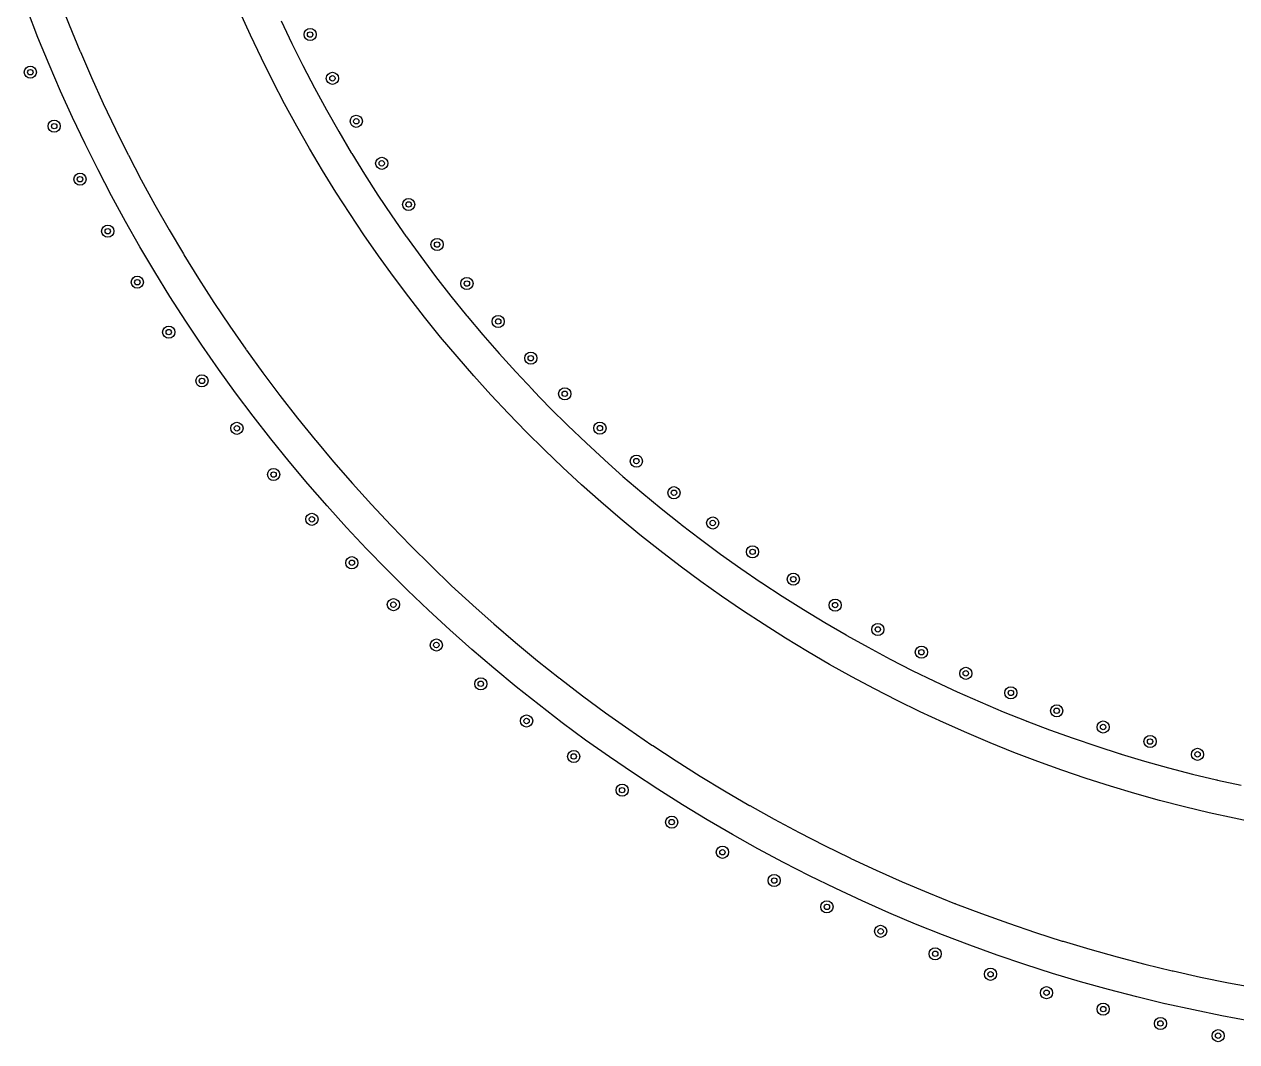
# Model space of a CAD drawing. Extents: x 97 to 313, y -171 to 213.
# Drawn here: x 117.62 to 162.45, y 73.21 to 110.86 of the extents above; entities that cross this region are included whole.
import ezdxf

# ---------------------------------------------------------------- set-up
doc = ezdxf.new("R2010")
doc.units = 0
doc.layers.add('BLACK', color=7, linetype='CONTINUOUS')

msp = doc.modelspace()

# ---------------------------------------------------------------- linework, layer by layer
at = {"layer": 'BLACK', "linetype": 'CONTINUOUS'}
for p, q in [((118.907, 111.814), (119.289, 110.832)), ((118.131, 110.369), (117.74, 111.373)), ((125.987, 110.454), (125.596, 111.315)), ((119.289, 110.832), (119.684, 109.869)), ((127.119, 110.98), (127.515, 110.147)), ((118.539, 109.372), (118.131, 110.369)), ((126.392, 109.601), (125.987, 110.454)), ((127.966, 110.475), (127.983, 110.561)), ((127.983, 110.389), (127.966, 110.475)), ((127.983, 110.561), (128.032, 110.634)), ((128.032, 110.316), (127.983, 110.389)), ((128.032, 110.634), (128.105, 110.683)), ((128.105, 110.267), (128.032, 110.316)), ((128.105, 110.683), (128.191, 110.7)), ((128.191, 110.7), (128.277, 110.683)), ((128.277, 110.683), (128.35, 110.634)), ((128.35, 110.316), (128.277, 110.267)), ((128.35, 110.634), (128.399, 110.561)), ((128.399, 110.389), (128.35, 110.316)), ((128.399, 110.561), (128.416, 110.475)), ((128.416, 110.475), (128.399, 110.389)), ((119.684, 109.869), (119.694, 109.851)), ((119.694, 109.851), (119.698, 109.835)), ((119.698, 109.835), (120.107, 108.888)), ((127.515, 110.147), (127.921, 109.331)), ((128.191, 110.25), (128.105, 110.267)), ((128.277, 110.267), (128.191, 110.25)), ((126.813, 108.755), (126.392, 109.601)), ((117.623, 109.081), (117.64, 109.167)), ((117.64, 108.995), (117.623, 109.081)), ((117.64, 109.167), (117.689, 109.24)), ((117.689, 108.922), (117.64, 108.995)), ((117.689, 109.24), (117.762, 109.289)), ((117.762, 109.289), (117.848, 109.306)), ((117.848, 109.306), (117.934, 109.289)), ((117.934, 109.289), (118.007, 109.24)), ((118.007, 109.24), (118.056, 109.167)), ((118.056, 108.995), (118.007, 108.922)), ((118.056, 109.167), (118.073, 109.081)), ((118.073, 109.081), (118.056, 108.995)), ((118.966, 108.383), (118.539, 109.372)), ((118.539, 109.372), (118.539, 109.372)), ((118.539, 109.372), (118.539, 109.372)), ((127.921, 109.331), (127.93, 109.316)), ((127.93, 109.316), (127.93, 109.316)), ((127.93, 109.316), (127.935, 109.302)), ((127.935, 109.302), (128.352, 108.502)), ((128.791, 108.855), (128.808, 108.942)), ((128.808, 108.942), (128.856, 109.015)), ((128.856, 109.015), (128.929, 109.063)), ((128.929, 109.063), (129.016, 109.08)), ((129.016, 109.08), (129.102, 109.063)), ((129.102, 109.063), (129.175, 109.015)), ((129.175, 109.015), (129.223, 108.942)), ((129.223, 108.942), (129.241, 108.855)), ((117.762, 108.873), (117.689, 108.922)), ((117.848, 108.856), (117.762, 108.873)), ((117.934, 108.873), (117.848, 108.856)), ((118.007, 108.922), (117.934, 108.873)), ((120.107, 108.888), (120.542, 107.928)), ((126.813, 108.754), (126.813, 108.755)), ((127.25, 107.916), (126.813, 108.754)), ((126.813, 108.754), (126.813, 108.754)), ((128.352, 108.502), (128.792, 107.692)), ((128.808, 108.769), (128.791, 108.855)), ((128.856, 108.696), (128.808, 108.769)), ((128.929, 108.648), (128.856, 108.696)), ((129.016, 108.63), (128.929, 108.648)), ((129.102, 108.648), (129.016, 108.63)), ((129.175, 108.696), (129.102, 108.648)), ((129.223, 108.769), (129.175, 108.696)), ((129.241, 108.855), (129.223, 108.769)), ((119.41, 107.402), (118.966, 108.383)), ((120.542, 107.928), (120.995, 106.975)), ((127.702, 107.086), (127.25, 107.916)), ((128.792, 107.692), (129.248, 106.89)), ((118.505, 107.086), (118.522, 107.172)), ((118.522, 107.172), (118.571, 107.245)), ((118.571, 107.245), (118.644, 107.294)), ((118.644, 107.294), (118.73, 107.311)), ((118.73, 107.311), (118.816, 107.294)), ((118.816, 107.294), (118.889, 107.245)), ((118.889, 107.245), (118.938, 107.172)), ((118.938, 107.172), (118.955, 107.086)), ((119.873, 106.43), (119.41, 107.402)), ((129.674, 107.266), (129.691, 107.352)), ((129.691, 107.18), (129.674, 107.266)), ((129.691, 107.352), (129.74, 107.425)), ((129.74, 107.107), (129.691, 107.18)), ((129.74, 107.425), (129.813, 107.474)), ((129.813, 107.474), (129.899, 107.491)), ((129.899, 107.491), (129.985, 107.474)), ((129.985, 107.474), (130.058, 107.425)), ((130.058, 107.425), (130.107, 107.352)), ((130.107, 107.18), (130.058, 107.107)), ((130.107, 107.352), (130.124, 107.266)), ((130.124, 107.266), (130.107, 107.18)), ((118.522, 107), (118.505, 107.086)), ((118.571, 106.927), (118.522, 107)), ((118.644, 106.878), (118.571, 106.927)), ((118.73, 106.861), (118.644, 106.878)), ((118.816, 106.878), (118.73, 106.861)), ((118.889, 106.927), (118.816, 106.878)), ((118.938, 107), (118.889, 106.927)), ((118.955, 107.086), (118.938, 107)), ((120.995, 106.975), (121.458, 106.044)), ((128.168, 106.264), (127.702, 107.086)), ((129.248, 106.89), (129.712, 106.105)), ((129.813, 107.058), (129.74, 107.107)), ((129.899, 107.041), (129.813, 107.058)), ((129.985, 107.058), (129.899, 107.041)), ((130.058, 107.107), (129.985, 107.058)), ((120.352, 105.467), (119.873, 106.43)), ((128.649, 105.451), (128.168, 106.264)), ((121.458, 106.044), (121.469, 106.027)), ((121.469, 106.027), (121.469, 106.027)), ((121.469, 106.027), (121.475, 106.011)), ((121.475, 106.011), (121.951, 105.096)), ((129.712, 106.105), (129.723, 106.091)), ((129.723, 106.091), (129.729, 106.078)), ((129.729, 106.078), (130.202, 105.31)), ((130.614, 105.711), (130.631, 105.797)), ((130.631, 105.797), (130.68, 105.87)), ((130.68, 105.87), (130.753, 105.919)), ((130.753, 105.919), (130.839, 105.936)), ((130.839, 105.936), (130.925, 105.919)), ((130.925, 105.919), (130.998, 105.87)), ((130.998, 105.87), (131.047, 105.797)), ((131.047, 105.797), (131.064, 105.711)), ((119.598, 105.332), (119.684, 105.349)), ((119.684, 105.349), (119.771, 105.332)), ((120.352, 105.465), (120.352, 105.467)), ((120.85, 104.51), (120.352, 105.465)), ((120.352, 105.465), (120.352, 105.465)), ((128.65, 105.45), (128.649, 105.451)), ((129.146, 104.646), (128.65, 105.45)), ((128.65, 105.45), (128.65, 105.45)), ((130.631, 105.625), (130.614, 105.711)), ((130.68, 105.552), (130.631, 105.625)), ((130.753, 105.503), (130.68, 105.552)), ((130.839, 105.486), (130.753, 105.503)), ((130.925, 105.503), (130.839, 105.486)), ((130.998, 105.552), (130.925, 105.503)), ((131.047, 105.625), (130.998, 105.552)), ((131.064, 105.711), (131.047, 105.625)), ((119.459, 105.124), (119.477, 105.21)), ((119.477, 105.038), (119.459, 105.124)), ((119.477, 105.21), (119.525, 105.283)), ((119.525, 104.965), (119.477, 105.038)), ((119.525, 105.283), (119.598, 105.332)), ((119.598, 104.916), (119.525, 104.965)), ((119.684, 104.899), (119.598, 104.916)), ((119.771, 104.916), (119.684, 104.899)), ((119.771, 105.332), (119.844, 105.283)), ((119.844, 104.965), (119.771, 104.916)), ((119.844, 105.283), (119.892, 105.21)), ((119.892, 105.038), (119.844, 104.965)), ((119.892, 105.21), (119.909, 105.124)), ((119.909, 105.124), (119.892, 105.038)), ((121.951, 105.096), (122.455, 104.17)), ((130.202, 105.31), (130.701, 104.534)), ((121.364, 103.564), (120.85, 104.51)), ((129.657, 103.85), (129.146, 104.646)), ((130.701, 104.534), (131.213, 103.767)), ((122.455, 104.17), (122.975, 103.253)), ((131.61, 104.19), (131.627, 104.276)), ((131.627, 104.104), (131.61, 104.19)), ((131.627, 104.276), (131.676, 104.349)), ((131.676, 104.031), (131.627, 104.104)), ((131.676, 104.349), (131.749, 104.398)), ((131.749, 103.982), (131.676, 104.031)), ((131.749, 104.398), (131.835, 104.415)), ((131.835, 104.415), (131.921, 104.398)), ((131.921, 104.398), (131.994, 104.349)), ((131.994, 104.031), (131.921, 103.982)), ((131.994, 104.349), (132.043, 104.276)), ((132.043, 104.104), (131.994, 104.031)), ((132.043, 104.276), (132.06, 104.19)), ((132.06, 104.19), (132.043, 104.104)), ((121.896, 102.627), (121.364, 103.564)), ((130.182, 103.064), (129.657, 103.85)), ((131.213, 103.767), (131.733, 103.019)), ((131.835, 103.965), (131.749, 103.982)), ((131.921, 103.982), (131.835, 103.965)), ((120.484, 103.199), (120.501, 103.285)), ((120.501, 103.113), (120.484, 103.199)), ((120.501, 103.285), (120.55, 103.358)), ((120.55, 103.04), (120.501, 103.113)), ((120.55, 103.358), (120.623, 103.407)), ((120.623, 103.407), (120.709, 103.424)), ((120.709, 103.424), (120.795, 103.407)), ((120.795, 103.407), (120.868, 103.358)), ((120.868, 103.358), (120.917, 103.285)), ((120.917, 103.113), (120.868, 103.04)), ((120.917, 103.285), (120.934, 103.199)), ((120.934, 103.199), (120.917, 103.113)), ((122.975, 103.253), (123.506, 102.358)), ((120.623, 102.991), (120.55, 103.04)), ((120.709, 102.974), (120.623, 102.991)), ((120.795, 102.991), (120.709, 102.974)), ((120.868, 103.04), (120.795, 102.991)), ((130.721, 102.289), (130.182, 103.064)), ((131.733, 103.019), (131.745, 103.005)), ((131.745, 103.005), (131.752, 102.993)), ((131.752, 102.993), (132.28, 102.262)), ((132.66, 102.707), (132.678, 102.793)), ((132.678, 102.621), (132.66, 102.707)), ((132.678, 102.793), (132.726, 102.866)), ((132.726, 102.866), (132.799, 102.915)), ((132.799, 102.915), (132.885, 102.932)), ((132.885, 102.932), (132.971, 102.915)), ((132.971, 102.915), (133.044, 102.866)), ((133.044, 102.866), (133.093, 102.793)), ((133.093, 102.793), (133.11, 102.707)), ((133.11, 102.707), (133.093, 102.621)), ((122.445, 101.7), (121.896, 102.627)), ((123.506, 102.358), (123.518, 102.341)), ((123.518, 102.341), (123.525, 102.326)), ((123.525, 102.326), (124.066, 101.448)), ((130.721, 102.288), (130.721, 102.289)), ((131.275, 101.522), (130.721, 102.288)), ((130.721, 102.288), (130.721, 102.288)), ((130.721, 102.288), (130.721, 102.288)), ((132.28, 102.262), (132.833, 101.524)), ((132.726, 102.548), (132.678, 102.621)), ((132.799, 102.499), (132.726, 102.548)), ((132.885, 102.482), (132.799, 102.499)), ((132.971, 102.499), (132.885, 102.482)), ((133.044, 102.548), (132.971, 102.499)), ((133.093, 102.621), (133.044, 102.548)), ((121.578, 101.312), (121.595, 101.398)), ((121.595, 101.226), (121.578, 101.312)), ((121.595, 101.398), (121.644, 101.471)), ((121.644, 101.471), (121.717, 101.52)), ((121.717, 101.52), (121.803, 101.537)), ((121.803, 101.537), (121.889, 101.52)), ((121.889, 101.52), (121.962, 101.471)), ((121.962, 101.471), (122.011, 101.398)), ((122.011, 101.398), (122.028, 101.312)), ((122.028, 101.312), (122.011, 101.226)), ((123.01, 100.784), (122.445, 101.7)), ((122.445, 101.7), (122.445, 101.7)), ((122.445, 101.7), (122.445, 101.7)), ((124.066, 101.448), (124.636, 100.561)), ((131.842, 100.766), (131.275, 101.522)), ((132.833, 101.524), (133.4, 100.796)), ((133.765, 101.263), (133.782, 101.349)), ((133.782, 101.349), (133.83, 101.422)), ((133.83, 101.422), (133.903, 101.471)), ((133.903, 101.471), (133.99, 101.488)), ((133.99, 101.488), (134.076, 101.471)), ((134.076, 101.471), (134.149, 101.422)), ((134.149, 101.422), (134.197, 101.349)), ((134.197, 101.349), (134.215, 101.263)), ((121.644, 101.153), (121.595, 101.226)), ((121.717, 101.104), (121.644, 101.153)), ((121.803, 101.087), (121.717, 101.104)), ((121.889, 101.104), (121.803, 101.087)), ((121.962, 101.153), (121.889, 101.104)), ((122.011, 101.226), (121.962, 101.153)), ((133.782, 101.177), (133.765, 101.263)), ((133.83, 101.104), (133.782, 101.177)), ((133.903, 101.055), (133.83, 101.104)), ((133.99, 101.038), (133.903, 101.055)), ((134.076, 101.055), (133.99, 101.038)), ((134.149, 101.104), (134.076, 101.055)), ((134.197, 101.177), (134.149, 101.104)), ((134.215, 101.263), (134.197, 101.177)), ((123.592, 99.8775), (123.01, 100.784)), ((124.636, 100.561), (125.221, 99.6845)), ((132.423, 100.02), (131.842, 100.766)), ((133.4, 100.796), (133.973, 100.087)), ((133.017, 99.2853), (132.423, 100.02)), ((133.973, 100.087), (133.986, 100.075)), ((133.986, 100.075), (133.993, 100.062)), ((133.993, 100.062), (134.573, 99.3716)), ((134.937, 99.9461), (134.986, 100.019)), ((134.986, 100.019), (135.059, 100.068)), ((135.059, 100.068), (135.145, 100.085)), ((135.145, 100.085), (135.231, 100.068)), ((135.231, 100.068), (135.304, 100.019)), ((135.304, 100.019), (135.353, 99.9461)), ((122.74, 99.4662), (122.757, 99.5523)), ((122.757, 99.5523), (122.806, 99.6253)), ((122.806, 99.6253), (122.879, 99.674)), ((122.879, 99.674), (122.965, 99.6912)), ((122.965, 99.6912), (123.051, 99.674)), ((123.051, 99.674), (123.124, 99.6253)), ((123.124, 99.6253), (123.173, 99.5523)), ((123.173, 99.5523), (123.19, 99.4662)), ((124.19, 98.982), (123.592, 99.8775)), ((125.221, 99.6845), (125.815, 98.8299)), ((134.92, 99.86), (134.937, 99.9461)), ((134.937, 99.7739), (134.92, 99.86)), ((134.986, 99.7009), (134.937, 99.7739)), ((135.059, 99.6522), (134.986, 99.7009)), ((135.145, 99.635), (135.059, 99.6522)), ((135.231, 99.6522), (135.145, 99.635)), ((135.304, 99.7009), (135.231, 99.6522)), ((135.353, 99.7739), (135.304, 99.7009)), ((135.353, 99.9461), (135.37, 99.86)), ((135.37, 99.86), (135.353, 99.7739)), ((122.757, 99.3801), (122.74, 99.4662)), ((122.806, 99.3071), (122.757, 99.3801)), ((122.879, 99.2583), (122.806, 99.3071)), ((122.965, 99.2412), (122.879, 99.2583)), ((123.051, 99.2583), (122.965, 99.2412)), ((123.124, 99.3071), (123.051, 99.2583)), ((123.173, 99.3801), (123.124, 99.3071)), ((123.19, 99.4662), (123.173, 99.3801)), ((133.017, 99.2849), (133.017, 99.2853)), ((133.624, 98.5608), (133.017, 99.2849)), ((133.017, 99.2849), (133.017, 99.2849)), ((134.573, 99.3716), (135.179, 98.6757)), ((124.805, 98.0975), (124.19, 98.982)), ((125.815, 98.8299), (125.829, 98.8147)), ((125.829, 98.8147), (125.836, 98.8001)), ((125.836, 98.8001), (126.44, 97.9639)), ((135.179, 98.6757), (135.797, 97.991)), ((136.143, 98.5858), (136.192, 98.6588)), ((136.192, 98.6588), (136.265, 98.7075)), ((136.265, 98.7075), (136.351, 98.7247)), ((136.351, 98.7247), (136.437, 98.7075)), ((136.437, 98.7075), (136.51, 98.6588)), ((136.51, 98.6588), (136.559, 98.5858)), ((134.245, 97.8478), (133.624, 98.5608)), ((136.126, 98.4997), (136.143, 98.5858)), ((136.143, 98.4136), (136.126, 98.4997)), ((136.192, 98.3406), (136.143, 98.4136)), ((136.265, 98.2918), (136.192, 98.3406)), ((136.351, 98.2747), (136.265, 98.2918)), ((136.437, 98.2918), (136.351, 98.2747)), ((136.51, 98.3406), (136.437, 98.2918)), ((136.559, 98.4136), (136.51, 98.3406)), ((136.559, 98.5858), (136.576, 98.4997)), ((136.576, 98.4997), (136.559, 98.4136)), ((123.969, 97.6632), (123.986, 97.7494)), ((123.986, 97.7494), (124.034, 97.8223)), ((124.034, 97.8223), (124.107, 97.8711)), ((124.107, 97.8711), (124.194, 97.8882)), ((124.194, 97.8882), (124.28, 97.8711)), ((124.28, 97.8711), (124.353, 97.8223)), ((124.353, 97.8223), (124.401, 97.7494)), ((124.401, 97.7494), (124.419, 97.6632)), ((125.435, 97.2243), (124.805, 98.0975)), ((124.805, 98.0975), (124.805, 98.0975)), ((126.44, 97.9639), (127.073, 97.1204)), ((134.879, 97.1463), (134.245, 97.8478)), ((135.797, 97.991), (136.42, 97.3258)), ((123.986, 97.5771), (123.969, 97.6632)), ((124.034, 97.5041), (123.986, 97.5771)), ((124.107, 97.4554), (124.034, 97.5041)), ((124.194, 97.4382), (124.107, 97.4554)), ((124.28, 97.4554), (124.194, 97.4382)), ((124.353, 97.5041), (124.28, 97.4554)), ((124.401, 97.5771), (124.353, 97.5041)), ((124.419, 97.6632), (124.401, 97.5771)), ((136.42, 97.3258), (136.434, 97.3143)), ((136.434, 97.3143), (136.442, 97.3028)), ((136.442, 97.3028), (137.07, 96.6558)), ((137.397, 97.2707), (137.446, 97.3437)), ((137.446, 97.3437), (137.519, 97.3924)), ((137.519, 97.3924), (137.605, 97.4096)), ((137.605, 97.4096), (137.691, 97.3924)), ((137.691, 97.3924), (137.764, 97.3437)), ((137.764, 97.3437), (137.813, 97.2707)), ((126.082, 96.3627), (125.435, 97.2243)), ((127.073, 97.1204), (127.721, 96.2886)), ((135.524, 96.4567), (134.879, 97.1463)), ((137.38, 97.1846), (137.397, 97.2707)), ((137.397, 97.0985), (137.38, 97.1846)), ((137.446, 97.0255), (137.397, 97.0985)), ((137.519, 96.9767), (137.446, 97.0255)), ((137.605, 96.9596), (137.519, 96.9767)), ((137.691, 96.9767), (137.605, 96.9596)), ((137.764, 97.0255), (137.691, 96.9767)), ((137.813, 97.0985), (137.764, 97.0255)), ((137.813, 97.2707), (137.83, 97.1846)), ((137.83, 97.1846), (137.813, 97.0985)), ((135.525, 96.4564), (135.524, 96.4567)), ((135.525, 96.4563), (135.525, 96.4564)), ((136.183, 95.7783), (135.525, 96.4563)), ((137.07, 96.6558), (137.725, 96.0058)), ((125.261, 95.9069), (125.278, 95.993)), ((125.278, 95.993), (125.327, 96.066)), ((125.327, 96.066), (125.4, 96.1148)), ((125.4, 96.1148), (125.486, 96.1319)), ((125.486, 96.1319), (125.572, 96.1148)), ((125.572, 96.1148), (125.645, 96.066)), ((125.645, 96.066), (125.694, 95.993)), ((125.694, 95.993), (125.711, 95.9069)), ((126.744, 95.5131), (126.082, 96.3627)), ((127.721, 96.2886), (128.375, 95.4794)), ((137.725, 96.0058), (138.392, 95.3678)), ((138.682, 95.9154), (138.699, 96.0015)), ((138.699, 96.0015), (138.748, 96.0745)), ((138.748, 96.0745), (138.821, 96.1233)), ((138.821, 96.1233), (138.907, 96.1404)), ((138.907, 96.1404), (138.993, 96.1233)), ((138.993, 96.1233), (139.066, 96.0745)), ((139.066, 96.0745), (139.115, 96.0015)), ((139.115, 96.0015), (139.132, 95.9154)), ((125.278, 95.8208), (125.261, 95.9069)), ((125.327, 95.7478), (125.278, 95.8208)), ((125.4, 95.699), (125.327, 95.7478)), ((125.486, 95.6819), (125.4, 95.699)), ((125.572, 95.699), (125.486, 95.6819)), ((125.645, 95.7478), (125.572, 95.699)), ((125.694, 95.8208), (125.645, 95.7478)), ((125.711, 95.9069), (125.694, 95.8208)), ((127.421, 94.6755), (126.744, 95.5131)), ((136.854, 95.1123), (136.183, 95.7783)), ((138.699, 95.8293), (138.682, 95.9154)), ((138.748, 95.7563), (138.699, 95.8293)), ((138.821, 95.7075), (138.748, 95.7563)), ((138.907, 95.6904), (138.821, 95.7075)), ((138.993, 95.7075), (138.907, 95.6904)), ((139.066, 95.7563), (138.993, 95.7075)), ((139.115, 95.8293), (139.066, 95.7563)), ((139.132, 95.9154), (139.115, 95.8293)), ((128.375, 95.4794), (128.39, 95.4652)), ((128.39, 95.4652), (128.398, 95.4512)), ((128.398, 95.4512), (129.061, 94.661)), ((137.537, 94.4586), (136.854, 95.1123)), ((138.392, 95.3678), (139.061, 94.7497)), ((128.113, 93.8505), (127.421, 94.6755)), ((127.421, 94.6755), (127.421, 94.6755)), ((129.061, 94.661), (129.754, 93.8658)), ((139.061, 94.7497), (139.076, 94.7392)), ((139.076, 94.7392), (139.085, 94.7283)), ((139.085, 94.7283), (139.759, 94.1287)), ((140.029, 94.6949), (140.046, 94.781)), ((140.046, 94.6088), (140.029, 94.6949)), ((140.046, 94.781), (140.095, 94.854)), ((140.095, 94.5358), (140.046, 94.6088)), ((140.095, 94.854), (140.168, 94.9028)), ((140.168, 94.9028), (140.254, 94.9199)), ((140.254, 94.9199), (140.34, 94.9028)), ((140.34, 94.9028), (140.413, 94.854)), ((140.413, 94.854), (140.461, 94.781)), ((140.461, 94.6088), (140.413, 94.5358)), ((140.461, 94.781), (140.479, 94.6949)), ((140.479, 94.6949), (140.461, 94.6088)), ((126.617, 94.198), (126.635, 94.2841)), ((126.635, 94.1119), (126.617, 94.198)), ((126.635, 94.2841), (126.683, 94.3571)), ((126.683, 94.3571), (126.756, 94.4059)), ((126.756, 94.4059), (126.842, 94.423)), ((126.842, 94.423), (126.929, 94.4059)), ((126.929, 94.4059), (127.002, 94.3571)), ((127.002, 94.3571), (127.05, 94.2841)), ((127.05, 94.2841), (127.067, 94.198)), ((127.067, 94.198), (127.05, 94.1119)), ((138.231, 93.8175), (137.537, 94.4586)), ((140.168, 94.487), (140.095, 94.5358)), ((140.254, 94.4699), (140.168, 94.487)), ((140.34, 94.487), (140.254, 94.4699)), ((140.413, 94.5358), (140.34, 94.487)), ((126.683, 94.0389), (126.635, 94.1119)), ((126.756, 93.9901), (126.683, 94.0389)), ((126.842, 93.973), (126.756, 93.9901)), ((126.929, 93.9901), (126.842, 93.973)), ((127.002, 94.0389), (126.929, 93.9901)), ((127.05, 94.1119), (127.002, 94.0389)), ((128.82, 93.0381), (128.113, 93.8505)), ((129.754, 93.8658), (130.46, 93.0833)), ((138.937, 93.189), (138.231, 93.8175)), ((138.231, 93.8175), (138.231, 93.8175)), ((138.231, 93.8175), (138.231, 93.8175)), ((139.759, 94.1287), (140.459, 93.528)), ((141.485, 93.6828), (141.558, 93.7316)), ((141.558, 93.7316), (141.644, 93.7487)), ((141.644, 93.7487), (141.73, 93.7316)), ((141.73, 93.7316), (141.803, 93.6828)), ((140.459, 93.528), (141.17, 92.9401)), ((141.419, 93.5237), (141.436, 93.6098)), ((141.436, 93.4376), (141.419, 93.5237)), ((141.436, 93.6098), (141.485, 93.6828)), ((141.485, 93.3646), (141.436, 93.4376)), ((141.558, 93.3158), (141.485, 93.3646)), ((141.644, 93.2987), (141.558, 93.3158)), ((141.73, 93.3158), (141.644, 93.2987)), ((141.803, 93.3646), (141.73, 93.3158)), ((141.803, 93.6828), (141.852, 93.6098)), ((141.852, 93.4376), (141.803, 93.3646)), ((141.852, 93.6098), (141.869, 93.5237)), ((141.869, 93.5237), (141.852, 93.4376)), ((129.542, 92.2387), (128.82, 93.0381)), ((130.46, 93.0833), (131.172, 92.3237)), ((139.655, 92.5736), (138.937, 93.189)), ((141.17, 92.9401), (141.883, 92.3722)), ((128.034, 92.5402), (128.051, 92.6263)), ((128.051, 92.4541), (128.034, 92.5402)), ((128.051, 92.6263), (128.1, 92.6993)), ((128.1, 92.3811), (128.051, 92.4541)), ((128.1, 92.6993), (128.173, 92.7481)), ((128.173, 92.3323), (128.1, 92.3811)), ((128.173, 92.7481), (128.259, 92.7652)), ((128.259, 92.7652), (128.345, 92.7481)), ((128.345, 92.7481), (128.418, 92.6993)), ((128.418, 92.3811), (128.345, 92.3323)), ((128.418, 92.6993), (128.467, 92.6263)), ((128.467, 92.4541), (128.418, 92.3811)), ((128.467, 92.6263), (128.484, 92.5402)), ((128.484, 92.5402), (128.467, 92.4541)), ((140.383, 91.9712), (139.655, 92.5736)), ((141.883, 92.3722), (141.898, 92.3628)), ((141.898, 92.3628), (141.908, 92.3526)), ((141.908, 92.3526), (142.623, 91.8036)), ((142.851, 92.4042), (142.868, 92.4903)), ((142.868, 92.3181), (142.851, 92.4042)), ((142.868, 92.4903), (142.917, 92.5633)), ((142.917, 92.5633), (142.99, 92.6121)), ((142.99, 92.6121), (143.076, 92.6292)), ((143.076, 92.6292), (143.162, 92.6121)), ((143.162, 92.6121), (143.235, 92.5633)), ((143.235, 92.5633), (143.284, 92.4903)), ((143.284, 92.4903), (143.301, 92.4042)), ((143.301, 92.4042), (143.284, 92.3181)), ((128.259, 92.3152), (128.173, 92.3323)), ((128.345, 92.3323), (128.259, 92.3152)), ((130.277, 91.4543), (129.542, 92.2387)), ((131.172, 92.3237), (131.187, 92.3106)), ((131.187, 92.3106), (131.197, 92.2973)), ((131.197, 92.2973), (131.916, 91.5574)), ((141.122, 91.3828), (140.383, 91.9712)), ((142.917, 92.2451), (142.868, 92.3181)), ((142.99, 92.1964), (142.917, 92.2451)), ((143.076, 92.1792), (142.99, 92.1964)), ((143.162, 92.1964), (143.076, 92.1792)), ((143.235, 92.2451), (143.162, 92.1964)), ((143.284, 92.3181), (143.235, 92.2451)), ((130.278, 91.4526), (130.277, 91.4543)), ((131.029, 90.68), (130.278, 91.4526)), ((131.916, 91.5574), (132.664, 90.8145)), ((142.623, 91.8036), (143.365, 91.2553)), ((144.34, 91.4232), (144.389, 91.4962)), ((144.389, 91.4962), (144.462, 91.545)), ((144.462, 91.545), (144.548, 91.5621)), ((144.548, 91.5621), (144.634, 91.545)), ((144.634, 91.545), (144.707, 91.4962)), ((144.707, 91.4962), (144.756, 91.4232)), ((129.511, 90.9343), (129.528, 91.0204)), ((129.528, 91.0204), (129.577, 91.0934)), ((129.577, 91.0934), (129.65, 91.1422)), ((129.65, 91.1422), (129.736, 91.1593)), ((129.736, 91.1593), (129.822, 91.1422)), ((129.822, 91.1422), (129.895, 91.0934)), ((129.895, 91.0934), (129.944, 91.0204)), ((129.944, 91.0204), (129.961, 90.9343)), ((141.123, 91.3822), (141.122, 91.3828)), ((141.872, 90.8067), (141.123, 91.3822)), ((143.365, 91.2553), (144.117, 90.7206)), ((144.323, 91.3371), (144.34, 91.4232)), ((144.34, 91.251), (144.323, 91.3371)), ((144.389, 91.178), (144.34, 91.251)), ((144.462, 91.1292), (144.389, 91.178)), ((144.548, 91.1121), (144.462, 91.1292)), ((144.634, 91.1292), (144.548, 91.1121)), ((144.707, 91.178), (144.634, 91.1292)), ((144.756, 91.251), (144.707, 91.178)), ((144.756, 91.4232), (144.773, 91.3371)), ((144.773, 91.3371), (144.756, 91.251)), ((129.528, 90.8482), (129.511, 90.9343)), ((129.577, 90.7752), (129.528, 90.8482)), ((129.65, 90.7265), (129.577, 90.7752)), ((129.736, 90.7093), (129.65, 90.7265)), ((129.822, 90.7265), (129.736, 90.7093)), ((129.895, 90.7752), (129.822, 90.7265)), ((129.944, 90.8482), (129.895, 90.7752)), ((129.961, 90.9343), (129.944, 90.8482)), ((131.793, 89.9212), (131.029, 90.68)), ((132.664, 90.8145), (133.425, 90.0854)), ((142.633, 90.245), (141.872, 90.8067)), ((144.117, 90.7206), (144.869, 90.206)), ((143.403, 89.6971), (142.633, 90.245)), ((144.869, 90.206), (144.885, 90.1977)), ((144.885, 90.1977), (144.896, 90.1883)), ((144.896, 90.1883), (145.649, 89.6927)), ((145.832, 90.3246), (145.849, 90.4107)), ((145.849, 90.2385), (145.832, 90.3246)), ((145.849, 90.4107), (145.898, 90.4837)), ((145.898, 90.1655), (145.849, 90.2385)), ((145.898, 90.4837), (145.971, 90.5325)), ((145.971, 90.1168), (145.898, 90.1655)), ((145.971, 90.5325), (146.057, 90.5496)), ((146.057, 90.0996), (145.971, 90.1168)), ((146.057, 90.5496), (146.143, 90.5325)), ((146.143, 90.1168), (146.057, 90.0996)), ((146.143, 90.5325), (146.216, 90.4837)), ((146.216, 90.1655), (146.143, 90.1168)), ((146.216, 90.4837), (146.265, 90.4107)), ((146.265, 90.2385), (146.216, 90.1655)), ((146.265, 90.4107), (146.282, 90.3246)), ((146.282, 90.3246), (146.265, 90.2385)), ((132.571, 89.1764), (131.793, 89.9212)), ((133.425, 90.0854), (134.19, 89.3795)), ((144.183, 89.1634), (143.403, 89.6971)), ((145.649, 89.6927), (146.429, 89.1998)), ((131.045, 89.3839), (131.062, 89.47)), ((131.062, 89.2978), (131.045, 89.3839)), ((131.062, 89.47), (131.111, 89.543)), ((131.111, 89.2248), (131.062, 89.2978)), ((131.111, 89.543), (131.184, 89.5917)), ((131.184, 89.176), (131.111, 89.2248)), ((131.184, 89.5917), (131.27, 89.6089)), ((131.27, 89.6089), (131.356, 89.5917)), ((131.356, 89.5917), (131.429, 89.543)), ((131.429, 89.2248), (131.356, 89.176)), ((131.429, 89.543), (131.478, 89.47)), ((131.478, 89.2978), (131.429, 89.2248)), ((131.478, 89.47), (131.495, 89.3839)), ((131.495, 89.3839), (131.478, 89.2978)), ((134.19, 89.3795), (134.207, 89.3675)), ((134.207, 89.3675), (134.217, 89.355)), ((134.217, 89.355), (134.988, 88.6692)), ((147.377, 89.3673), (147.395, 89.4534)), ((147.395, 89.2812), (147.377, 89.3673)), ((147.395, 89.4534), (147.443, 89.5264)), ((147.443, 89.2082), (147.395, 89.2812)), ((147.443, 89.5264), (147.516, 89.5751)), ((147.516, 89.1594), (147.443, 89.2082)), ((147.516, 89.5751), (147.602, 89.5923)), ((147.602, 89.5923), (147.689, 89.5751)), ((147.689, 89.5751), (147.762, 89.5264)), ((147.762, 89.2082), (147.689, 89.1594)), ((147.762, 89.5264), (147.81, 89.4534)), ((147.81, 89.2812), (147.762, 89.2082)), ((147.81, 89.4534), (147.827, 89.3673)), ((147.827, 89.3673), (147.81, 89.2812)), ((131.27, 89.1589), (131.184, 89.176)), ((131.356, 89.176), (131.27, 89.1589)), ((133.362, 88.4458), (132.571, 89.1764)), ((144.973, 88.6439), (144.183, 89.1634)), ((144.183, 89.1634), (144.183, 89.1634)), ((146.429, 89.1998), (147.218, 88.7211)), ((147.602, 89.1423), (147.516, 89.1594)), ((147.689, 89.1594), (147.602, 89.1423)), ((134.167, 87.7298), (133.362, 88.4458)), ((133.362, 88.4458), (133.362, 88.4458)), ((133.362, 88.4458), (133.362, 88.4458)), ((134.988, 88.6692), (135.788, 87.9827)), ((145.772, 88.1389), (144.973, 88.6439)), ((147.218, 88.7211), (148.005, 88.2625)), ((148.956, 88.4671), (148.973, 88.5532)), ((148.973, 88.381), (148.956, 88.4671)), ((148.973, 88.5532), (149.022, 88.6262)), ((149.022, 88.308), (148.973, 88.381)), ((149.022, 88.6262), (149.095, 88.675)), ((149.095, 88.675), (149.181, 88.6921)), ((149.181, 88.6921), (149.267, 88.675)), ((149.267, 88.675), (149.34, 88.6262)), ((149.34, 88.6262), (149.389, 88.5532)), ((149.389, 88.381), (149.34, 88.308)), ((149.389, 88.5532), (149.406, 88.4671)), ((149.406, 88.4671), (149.389, 88.381)), ((132.634, 87.8895), (132.651, 87.9756)), ((132.651, 87.8034), (132.634, 87.8895)), ((132.651, 87.9756), (132.7, 88.0486)), ((132.7, 88.0486), (132.773, 88.0974)), ((132.773, 88.0974), (132.859, 88.1145)), ((132.859, 88.1145), (132.945, 88.0974)), ((132.945, 88.0974), (133.018, 88.0486)), ((133.018, 88.0486), (133.067, 87.9756)), ((133.067, 87.9756), (133.084, 87.8895)), ((133.084, 87.8895), (133.067, 87.8034)), ((135.788, 87.9827), (136.601, 87.3108)), ((146.58, 87.6485), (145.772, 88.1389)), ((148.005, 88.2625), (148.022, 88.2554)), ((148.022, 88.2554), (148.033, 88.2468)), ((148.033, 88.2468), (148.82, 87.8072)), ((149.095, 88.2592), (149.022, 88.308)), ((149.181, 88.2421), (149.095, 88.2592)), ((149.267, 88.2592), (149.181, 88.2421)), ((149.34, 88.308), (149.267, 88.2592)), ((132.7, 87.7304), (132.651, 87.8034)), ((132.773, 87.6816), (132.7, 87.7304)), ((132.859, 87.6645), (132.773, 87.6816)), ((132.945, 87.6816), (132.859, 87.6645)), ((133.018, 87.7304), (132.945, 87.6816)), ((133.067, 87.8034), (133.018, 87.7304)), ((134.984, 87.0285), (134.167, 87.7298)), ((147.396, 87.1733), (146.58, 87.6485)), ((148.82, 87.8072), (149.634, 87.3722)), ((150.567, 87.6245), (150.584, 87.7106)), ((150.584, 87.5384), (150.567, 87.6245)), ((150.584, 87.7106), (150.633, 87.7836)), ((150.633, 87.4654), (150.584, 87.5384)), ((150.633, 87.7836), (150.706, 87.8324)), ((150.706, 87.4167), (150.633, 87.4654)), ((150.706, 87.8324), (150.792, 87.8495)), ((150.792, 87.3995), (150.706, 87.4167)), ((150.792, 87.8495), (150.878, 87.8324)), ((150.878, 87.4167), (150.792, 87.3995)), ((150.878, 87.8324), (150.951, 87.7836)), ((150.951, 87.4654), (150.878, 87.4167)), ((150.951, 87.7836), (151, 87.7106)), ((151, 87.5384), (150.951, 87.4654)), ((151, 87.7106), (151.017, 87.6245)), ((151.017, 87.6245), (151, 87.5384)), ((135.814, 86.3421), (134.984, 87.0285)), ((136.601, 87.3108), (137.414, 86.6623)), ((147.397, 87.1728), (147.396, 87.1733)), ((148.222, 86.7121), (147.397, 87.1728)), ((147.397, 87.1728), (147.397, 87.1728)), ((149.634, 87.3722), (150.455, 86.9521)), ((152.224, 86.9275), (152.273, 87.0005)), ((152.273, 87.0005), (152.346, 87.0493)), ((152.346, 87.0493), (152.432, 87.0664)), ((152.432, 87.0664), (152.518, 87.0493)), ((152.518, 87.0493), (152.591, 87.0005)), ((152.591, 87.0005), (152.64, 86.9275)), ((134.276, 86.4545), (134.294, 86.5406)), ((134.294, 86.5406), (134.342, 86.6136)), ((134.342, 86.6136), (134.415, 86.6624)), ((134.415, 86.6624), (134.501, 86.6795)), ((134.501, 86.6795), (134.588, 86.6624)), ((134.588, 86.6624), (134.661, 86.6136)), ((134.661, 86.6136), (134.709, 86.5406)), ((134.709, 86.5406), (134.726, 86.4545)), ((137.414, 86.6623), (137.432, 86.6516)), ((137.432, 86.6516), (137.443, 86.6399)), ((137.443, 86.6399), (138.262, 86.0119)), ((149.056, 86.2664), (148.222, 86.7121)), ((150.455, 86.9521), (151.274, 86.5519)), ((151.274, 86.5519), (151.291, 86.5461)), ((151.291, 86.5461), (151.303, 86.5382)), ((151.303, 86.5382), (152.12, 86.1571)), ((152.207, 86.8414), (152.224, 86.9275)), ((152.224, 86.7553), (152.207, 86.8414)), ((152.273, 86.6823), (152.224, 86.7553)), ((152.346, 86.6336), (152.273, 86.6823)), ((152.432, 86.6164), (152.346, 86.6336)), ((152.518, 86.6336), (152.432, 86.6164)), ((152.591, 86.6823), (152.518, 86.6336)), ((152.64, 86.7553), (152.591, 86.6823)), ((152.64, 86.9275), (152.657, 86.8414)), ((152.657, 86.8414), (152.64, 86.7553)), ((134.294, 86.3684), (134.276, 86.4545)), ((134.342, 86.2954), (134.294, 86.3684)), ((134.415, 86.2467), (134.342, 86.2954)), ((134.501, 86.2295), (134.415, 86.2467)), ((134.588, 86.2467), (134.501, 86.2295)), ((134.661, 86.2954), (134.588, 86.2467)), ((134.709, 86.3684), (134.661, 86.2954)), ((134.726, 86.4545), (134.709, 86.3684)), ((136.654, 85.6728), (135.814, 86.3421)), ((149.897, 85.836), (149.056, 86.2664)), ((152.12, 86.1571), (152.963, 85.7823)), ((153.875, 86.1181), (153.892, 86.2042)), ((153.892, 86.032), (153.875, 86.1181)), ((153.892, 86.2042), (153.941, 86.2772)), ((153.941, 86.2772), (154.014, 86.326)), ((154.014, 86.326), (154.1, 86.3431)), ((154.1, 86.3431), (154.186, 86.326)), ((154.186, 86.326), (154.259, 86.2772)), ((154.259, 86.2772), (154.308, 86.2042)), ((154.308, 86.2042), (154.325, 86.1181)), ((154.325, 86.1181), (154.308, 86.032)), ((136.656, 85.6715), (136.654, 85.6728)), ((136.657, 85.671), (136.656, 85.6715)), ((137.511, 85.0153), (136.657, 85.671)), ((136.657, 85.671), (136.657, 85.671)), ((138.262, 86.0119), (139.11, 85.3853)), ((150.746, 85.4212), (149.897, 85.836)), ((152.963, 85.7823), (153.813, 85.423)), ((153.941, 85.959), (153.892, 86.032)), ((154.014, 85.9103), (153.941, 85.959)), ((154.1, 85.8931), (154.014, 85.9103)), ((154.186, 85.9103), (154.1, 85.8931)), ((154.259, 85.959), (154.186, 85.9103)), ((154.308, 86.032), (154.259, 85.959)), ((155.634, 85.6153), (155.707, 85.6641)), ((155.707, 85.6641), (155.793, 85.6812)), ((155.793, 85.6812), (155.879, 85.6641)), ((155.879, 85.6641), (155.952, 85.6153)), ((135.987, 85.1657), (136.036, 85.2387)), ((136.036, 85.2387), (136.109, 85.2875)), ((136.109, 85.2875), (136.195, 85.3046)), ((136.195, 85.3046), (136.281, 85.2875)), ((136.281, 85.2875), (136.354, 85.2387)), ((136.354, 85.2387), (136.403, 85.1657)), ((139.11, 85.3853), (139.969, 84.7743)), ((150.746, 85.4209), (150.746, 85.4212)), ((151.603, 85.0214), (150.746, 85.4209)), ((153.813, 85.423), (154.659, 85.0834)), ((155.568, 85.4562), (155.585, 85.5423)), ((155.585, 85.3701), (155.568, 85.4562)), ((155.585, 85.5423), (155.634, 85.6153)), ((155.634, 85.2971), (155.585, 85.3701)), ((155.707, 85.2484), (155.634, 85.2971)), ((155.793, 85.2312), (155.707, 85.2484)), ((155.879, 85.2484), (155.793, 85.2312)), ((155.952, 85.2971), (155.879, 85.2484)), ((155.952, 85.6153), (156.001, 85.5423)), ((156.001, 85.3701), (155.952, 85.2971)), ((156.001, 85.5423), (156.018, 85.4562)), ((156.018, 85.4562), (156.001, 85.3701)), ((135.97, 85.0796), (135.987, 85.1657)), ((135.987, 84.9935), (135.97, 85.0796)), ((136.036, 84.9205), (135.987, 84.9935)), ((136.109, 84.8718), (136.036, 84.9205)), ((136.195, 84.8546), (136.109, 84.8718)), ((136.281, 84.8718), (136.195, 84.8546)), ((136.354, 84.9205), (136.281, 84.8718)), ((136.403, 84.9935), (136.354, 84.9205)), ((136.403, 85.1657), (136.42, 85.0796)), ((136.42, 85.0796), (136.403, 84.9935)), ((138.377, 84.3752), (137.511, 85.0153)), ((139.969, 84.7743), (140.828, 84.1866)), ((152.467, 84.6374), (151.603, 85.0214)), ((154.659, 85.0834), (154.676, 85.0787)), ((154.676, 85.0787), (154.689, 85.0718)), ((154.689, 85.0718), (155.531, 84.751)), ((155.531, 84.751), (156.399, 84.4385)), ((157.284, 84.856), (157.301, 84.9421)), ((157.301, 84.7699), (157.284, 84.856)), ((157.301, 84.9421), (157.35, 85.0151)), ((157.35, 84.6969), (157.301, 84.7699)), ((157.35, 85.0151), (157.423, 85.0639)), ((157.423, 85.0639), (157.509, 85.081)), ((157.509, 85.081), (157.595, 85.0639)), ((157.595, 85.0639), (157.668, 85.0151)), ((157.668, 85.0151), (157.717, 84.9421)), ((157.717, 84.7699), (157.668, 84.6969)), ((157.717, 84.9421), (157.734, 84.856)), ((157.734, 84.856), (157.717, 84.7699)), ((139.255, 83.751), (138.377, 84.3752)), ((153.337, 84.2693), (152.467, 84.6374)), ((156.399, 84.4385), (157.273, 84.1419)), ((157.423, 84.6482), (157.35, 84.6969)), ((157.509, 84.631), (157.423, 84.6482)), ((157.595, 84.6482), (157.509, 84.631)), ((157.668, 84.6969), (157.595, 84.6482)), ((159.02, 84.3188), (159.037, 84.405)), ((159.037, 84.2327), (159.02, 84.3188)), ((159.037, 84.405), (159.086, 84.4779)), ((159.086, 84.4779), (159.159, 84.5267)), ((159.159, 84.5267), (159.245, 84.5438)), ((159.245, 84.5438), (159.331, 84.5267)), ((159.331, 84.5267), (159.404, 84.4779)), ((159.404, 84.4779), (159.453, 84.405)), ((159.453, 84.405), (159.47, 84.3188)), ((159.47, 84.3188), (159.453, 84.2327)), ((137.712, 83.7678), (137.73, 83.8539)), ((137.73, 83.8539), (137.778, 83.9269)), ((137.778, 83.9269), (137.851, 83.9756)), ((137.851, 83.9756), (137.937, 83.9928)), ((137.937, 83.9928), (138.023, 83.9756)), ((138.023, 83.9756), (138.096, 83.9269)), ((138.096, 83.9269), (138.145, 83.8539)), ((138.145, 83.8539), (138.162, 83.7678)), ((140.828, 84.1866), (140.846, 84.1772)), ((140.846, 84.1772), (140.858, 84.1663)), ((140.858, 84.1663), (141.72, 83.5995)), ((154.214, 83.9173), (153.337, 84.2693)), ((154.215, 83.917), (154.214, 83.9173)), ((155.098, 83.5808), (154.215, 83.917)), ((154.215, 83.917), (154.215, 83.917)), ((154.215, 83.917), (154.215, 83.917)), ((157.273, 84.1419), (158.141, 83.8646)), ((158.141, 83.8646), (158.159, 83.8612)), ((158.159, 83.8612), (158.172, 83.8552)), ((158.172, 83.8552), (159.035, 83.5965)), ((159.086, 84.1598), (159.037, 84.2327)), ((159.159, 84.111), (159.086, 84.1598)), ((159.245, 84.0938), (159.159, 84.111)), ((159.331, 84.111), (159.245, 84.0938)), ((159.404, 84.1598), (159.331, 84.111)), ((159.453, 84.2327), (159.404, 84.1598)), ((160.775, 83.8449), (160.792, 83.931)), ((160.792, 83.7588), (160.775, 83.8449)), ((160.792, 83.931), (160.841, 84.004)), ((160.841, 84.004), (160.914, 84.0528)), ((160.914, 84.0528), (161, 84.0699)), ((161, 84.0699), (161.086, 84.0528)), ((161.086, 84.0528), (161.159, 84.004)), ((161.159, 84.004), (161.208, 83.931)), ((161.208, 83.931), (161.225, 83.8449)), ((161.225, 83.8449), (161.208, 83.7588)), ((137.73, 83.6816), (137.712, 83.7678)), ((137.778, 83.6087), (137.73, 83.6816)), ((137.851, 83.5599), (137.778, 83.6087)), ((137.937, 83.5428), (137.851, 83.5599)), ((138.023, 83.5599), (137.937, 83.5428)), ((138.096, 83.6087), (138.023, 83.5599)), ((138.145, 83.6816), (138.096, 83.6087)), ((138.162, 83.7678), (138.145, 83.6816)), ((140.144, 83.1429), (139.255, 83.751)), ((141.72, 83.5995), (142.611, 83.0361)), ((155.987, 83.2606), (155.098, 83.5808)), ((159.035, 83.5965), (159.924, 83.3479)), ((160.841, 83.6858), (160.792, 83.7588)), ((160.914, 83.637), (160.841, 83.6858)), ((161, 83.6199), (160.914, 83.637)), ((161.086, 83.637), (161, 83.6199)), ((161.159, 83.6858), (161.086, 83.637)), ((161.208, 83.7588), (161.159, 83.6858)), ((141.044, 82.551), (140.144, 83.1429)), ((140.144, 83.1429), (140.144, 83.1429)), ((142.611, 83.0361), (143.512, 82.4891)), ((156.882, 82.9567), (155.987, 83.2606)), ((157.782, 82.6693), (156.882, 82.9567)), ((159.924, 83.3479), (160.817, 83.1155)), ((160.817, 83.1155), (161.703, 82.902)), ((139.502, 82.5195), (139.519, 82.6056)), ((139.519, 82.4334), (139.502, 82.5195)), ((139.519, 82.6056), (139.568, 82.6786)), ((139.568, 82.6786), (139.641, 82.7274)), ((139.641, 82.7274), (139.727, 82.7445)), ((139.727, 82.7445), (139.813, 82.7274)), ((139.813, 82.7274), (139.886, 82.6786)), ((139.886, 82.6786), (139.935, 82.6056)), ((139.935, 82.6056), (139.952, 82.5195)), ((139.952, 82.5195), (139.935, 82.4334)), ((141.954, 81.9755), (141.044, 82.551)), ((143.512, 82.4891), (144.412, 81.9654)), ((157.783, 82.6691), (157.782, 82.6693)), ((158.688, 82.3979), (157.783, 82.6691)), ((157.783, 82.6691), (157.783, 82.6691)), ((161.703, 82.902), (161.72, 82.8999)), ((161.72, 82.8999), (161.734, 82.8949)), ((161.734, 82.8949), (162.614, 82.6996)), ((139.568, 82.3604), (139.519, 82.4334)), ((139.641, 82.3117), (139.568, 82.3604)), ((139.727, 82.2945), (139.641, 82.3117)), ((139.813, 82.3117), (139.727, 82.2945)), ((139.886, 82.3604), (139.813, 82.3117)), ((139.935, 82.4334), (139.886, 82.3604)), ((159.599, 82.1432), (158.688, 82.3979)), ((160.513, 81.905), (159.599, 82.1432)), ((142.875, 81.4167), (141.954, 81.9755)), ((144.412, 81.9654), (144.43, 81.9573)), ((144.43, 81.9573), (144.443, 81.9474)), ((144.443, 81.9474), (145.344, 81.4446)), ((161.432, 81.6838), (160.513, 81.905)), ((161.432, 81.6836), (161.432, 81.6838)), ((162.355, 81.4789), (161.432, 81.6836)), ((161.432, 81.6836), (161.432, 81.6836)), ((141.334, 81.3377), (141.352, 81.4238)), ((141.352, 81.2516), (141.334, 81.3377)), ((141.352, 81.4238), (141.4, 81.4968)), ((141.4, 81.1786), (141.352, 81.2516)), ((141.4, 81.4968), (141.473, 81.5455)), ((141.473, 81.1298), (141.4, 81.1786)), ((141.473, 81.5455), (141.559, 81.5627)), ((141.559, 81.5627), (141.646, 81.5455)), ((141.646, 81.5455), (141.719, 81.4968)), ((141.719, 81.1786), (141.646, 81.1298)), ((141.719, 81.4968), (141.767, 81.4238)), ((141.767, 81.2516), (141.719, 81.1786)), ((141.767, 81.4238), (141.784, 81.3377)), ((141.784, 81.3377), (141.767, 81.2516)), ((143.804, 80.8755), (142.875, 81.4167)), ((145.344, 81.4446), (146.274, 80.9475)), ((163.281, 81.291), (162.355, 81.4789)), ((141.559, 81.1127), (141.473, 81.1298)), ((141.646, 81.1298), (141.559, 81.1127)), ((143.805, 80.8747), (143.804, 80.8755)), ((144.746, 80.3498), (143.805, 80.8747)), ((146.274, 80.9475), (147.213, 80.4674)), ((143.21, 80.2227), (143.227, 80.3088)), ((143.227, 80.3088), (143.276, 80.3818)), ((143.276, 80.3818), (143.349, 80.4306)), ((143.349, 80.4306), (143.435, 80.4477)), ((143.435, 80.4477), (143.521, 80.4306)), ((143.521, 80.4306), (143.594, 80.3818)), ((143.594, 80.3818), (143.643, 80.3088)), ((143.643, 80.3088), (143.66, 80.2227)), ((145.696, 79.842), (144.746, 80.3498)), ((147.213, 80.4674), (148.148, 80.0104)), ((143.227, 80.1366), (143.21, 80.2227)), ((143.276, 80.0636), (143.227, 80.1366)), ((143.349, 80.0149), (143.276, 80.0636)), ((143.435, 79.9977), (143.349, 80.0149)), ((143.521, 80.0149), (143.435, 79.9977)), ((143.594, 80.0636), (143.521, 80.0149)), ((143.643, 80.1366), (143.594, 80.0636)), ((143.66, 80.2227), (143.643, 80.1366)), ((146.655, 79.3515), (145.696, 79.842)), ((148.148, 80.0104), (148.167, 80.0037)), ((148.167, 80.0037), (148.181, 79.9948)), ((148.181, 79.9948), (149.115, 79.5588)), ((145.189, 79.3363), (145.262, 79.385)), ((145.262, 79.385), (145.349, 79.4022)), ((145.349, 79.4022), (145.435, 79.385)), ((145.435, 79.385), (145.508, 79.3363)), ((147.622, 78.8786), (146.655, 79.3515)), ((149.115, 79.5588), (150.079, 79.1305)), ((145.124, 79.1772), (145.141, 79.2633)), ((145.141, 79.0911), (145.124, 79.1772)), ((145.141, 79.2633), (145.189, 79.3363)), ((145.189, 79.0181), (145.141, 79.0911)), ((145.262, 78.9693), (145.189, 79.0181)), ((145.349, 78.9522), (145.262, 78.9693)), ((145.435, 78.9693), (145.349, 78.9522)), ((145.508, 79.0181), (145.435, 78.9693)), ((145.508, 79.3363), (145.556, 79.2633)), ((145.556, 79.0911), (145.508, 79.0181)), ((145.556, 79.2633), (145.574, 79.1772)), ((145.574, 79.1772), (145.556, 79.0911)), ((150.079, 79.1305), (151.05, 78.7199)), ((148.598, 78.4233), (147.622, 78.8786)), ((147.622, 78.8786), (147.622, 78.8786)), ((151.05, 78.7199), (152.016, 78.332)), ((147.075, 78.2014), (147.092, 78.2875)), ((147.092, 78.1153), (147.075, 78.2014)), ((147.092, 78.2875), (147.141, 78.3605)), ((147.141, 78.0423), (147.092, 78.1153)), ((147.141, 78.3605), (147.214, 78.4093)), ((147.214, 77.9935), (147.141, 78.0423)), ((147.214, 78.4093), (147.3, 78.4264)), ((147.3, 78.4264), (147.386, 78.4093)), ((147.386, 78.4093), (147.459, 78.3605)), ((147.459, 78.0423), (147.386, 77.9935)), ((147.459, 78.3605), (147.508, 78.2875)), ((147.508, 78.1153), (147.459, 78.0423)), ((147.508, 78.2875), (147.525, 78.2014)), ((147.525, 78.2014), (147.508, 78.1153)), ((149.583, 77.9859), (148.598, 78.4233)), ((152.016, 78.332), (152.035, 78.3267)), ((152.035, 78.3267), (152.05, 78.3188)), ((152.05, 78.3188), (153.014, 77.9519)), ((147.3, 77.9764), (147.214, 77.9935)), ((147.386, 77.9935), (147.3, 77.9764)), ((150.575, 77.5664), (149.583, 77.9859)), ((151.574, 77.165), (150.575, 77.5664)), ((153.014, 77.9519), (154.006, 77.5947)), ((154.006, 77.5947), (155.004, 77.2557)), ((149.06, 77.2976), (149.077, 77.3837)), ((149.077, 77.2115), (149.06, 77.2976)), ((149.077, 77.3837), (149.125, 77.4567)), ((149.125, 77.1385), (149.077, 77.2115)), ((149.125, 77.4567), (149.198, 77.5055)), ((149.198, 77.0897), (149.125, 77.1385)), ((149.198, 77.5055), (149.285, 77.5226)), ((149.285, 77.5226), (149.371, 77.5055)), ((149.371, 77.5055), (149.444, 77.4567)), ((149.444, 77.1385), (149.371, 77.0897)), ((149.444, 77.4567), (149.492, 77.3837)), ((149.492, 77.2115), (149.444, 77.1385)), ((149.492, 77.3837), (149.51, 77.2976)), ((149.51, 77.2976), (149.492, 77.2115)), ((152.581, 76.7819), (151.574, 77.165)), ((151.574, 77.165), (151.574, 77.165)), ((151.574, 77.165), (151.574, 77.165)), ((151.574, 77.165), (151.574, 77.165)), ((155.004, 77.2557), (155.995, 76.9391)), ((149.285, 77.0726), (149.198, 77.0897)), ((149.371, 77.0897), (149.285, 77.0726)), ((151.143, 76.6253), (151.216, 76.6741)), ((151.216, 76.6741), (151.302, 76.6912)), ((151.302, 76.6912), (151.388, 76.6741)), ((151.388, 76.6741), (151.461, 76.6253)), ((153.594, 76.4171), (152.581, 76.7819)), ((155.995, 76.9391), (156.015, 76.9352)), ((156.015, 76.9352), (156.03, 76.9283)), ((156.03, 76.9283), (157.019, 76.6324)), ((151.077, 76.4662), (151.094, 76.5523)), ((151.094, 76.3801), (151.077, 76.4662)), ((151.094, 76.5523), (151.143, 76.6253)), ((151.143, 76.3071), (151.094, 76.3801)), ((151.216, 76.2583), (151.143, 76.3071)), ((151.302, 76.2412), (151.216, 76.2583)), ((151.388, 76.2583), (151.302, 76.2412)), ((151.461, 76.3071), (151.388, 76.2583)), ((151.461, 76.6253), (151.51, 76.5523)), ((151.51, 76.3801), (151.461, 76.3071)), ((151.51, 76.5523), (151.527, 76.4662)), ((151.527, 76.4662), (151.51, 76.3801)), ((154.614, 76.0708), (153.594, 76.4171)), ((157.019, 76.6324), (158.034, 76.3483)), ((158.034, 76.3483), (159.054, 76.0827)), ((153.122, 75.709), (153.139, 75.7951)), ((153.139, 75.7951), (153.188, 75.8681)), ((153.188, 75.8681), (153.261, 75.9169)), ((153.261, 75.9169), (153.347, 75.934)), ((153.347, 75.934), (153.433, 75.9169)), ((153.433, 75.9169), (153.506, 75.8681)), ((153.506, 75.8681), (153.555, 75.7951)), ((153.555, 75.7951), (153.572, 75.709)), ((155.64, 75.7431), (154.614, 76.0708)), ((159.054, 76.0827), (160.066, 75.8389)), ((160.066, 75.8389), (160.086, 75.8365)), ((160.086, 75.8365), (160.102, 75.8308)), ((160.102, 75.8308), (161.109, 75.6074)), ((153.139, 75.6229), (153.122, 75.709)), ((153.188, 75.5499), (153.139, 75.6229)), ((153.261, 75.5011), (153.188, 75.5499)), ((153.347, 75.484), (153.261, 75.5011)), ((153.433, 75.5011), (153.347, 75.484)), ((153.506, 75.5499), (153.433, 75.5011)), ((153.555, 75.6229), (153.506, 75.5499)), ((153.572, 75.709), (153.555, 75.6229)), ((156.671, 75.434), (155.64, 75.7431)), ((155.64, 75.7431), (155.64, 75.7431)), ((155.64, 75.7431), (155.64, 75.7431)), ((155.64, 75.7431), (155.64, 75.7431)), ((157.709, 75.1438), (156.671, 75.434)), ((161.109, 75.6074), (162.142, 75.3978)), ((162.142, 75.3978), (163.179, 75.207)), ((155.194, 75.0263), (155.211, 75.1124)), ((155.211, 74.9402), (155.194, 75.0263)), ((155.211, 75.1124), (155.26, 75.1854)), ((155.26, 74.8672), (155.211, 74.9402)), ((155.26, 75.1854), (155.333, 75.2342)), ((155.333, 74.8184), (155.26, 74.8672)), ((155.333, 75.2342), (155.419, 75.2513)), ((155.419, 75.2513), (155.505, 75.2342)), ((155.505, 75.2342), (155.578, 75.1854)), ((155.578, 74.8672), (155.505, 74.8184)), ((155.578, 75.1854), (155.627, 75.1124)), ((155.627, 74.9402), (155.578, 74.8672)), ((155.627, 75.1124), (155.644, 75.0263)), ((155.644, 75.0263), (155.627, 74.9402)), ((158.751, 74.8725), (157.709, 75.1438)), ((159.797, 74.6204), (158.751, 74.8725)), ((155.419, 74.8013), (155.333, 74.8184)), ((155.505, 74.8184), (155.419, 74.8013)), ((157.289, 74.4196), (157.306, 74.5058)), ((157.306, 74.3335), (157.289, 74.4196)), ((157.306, 74.5058), (157.354, 74.5787)), ((157.354, 74.5787), (157.427, 74.6275)), ((157.427, 74.6275), (157.514, 74.6446)), ((157.514, 74.6446), (157.6, 74.6275)), ((157.6, 74.6275), (157.673, 74.5787)), ((157.673, 74.5787), (157.721, 74.5058)), ((157.721, 74.5058), (157.739, 74.4196)), ((157.739, 74.4196), (157.721, 74.3335)), ((159.798, 74.6202), (159.797, 74.6204)), ((160.849, 74.387), (159.798, 74.6202)), ((159.798, 74.6202), (159.798, 74.6202)), ((157.354, 74.2606), (157.306, 74.3335)), ((157.427, 74.2118), (157.354, 74.2606)), ((157.514, 74.1946), (157.427, 74.2118)), ((157.6, 74.2118), (157.514, 74.1946)), ((157.673, 74.2606), (157.6, 74.2118)), ((157.721, 74.3335), (157.673, 74.2606)), ((159.405, 73.8893), (159.422, 73.9754)), ((159.422, 73.9754), (159.471, 74.0484)), ((159.471, 74.0484), (159.544, 74.0972)), ((159.544, 74.0972), (159.63, 74.1143)), ((159.63, 74.1143), (159.716, 74.0972)), ((159.716, 74.0972), (159.789, 74.0484)), ((159.789, 74.0484), (159.838, 73.9754)), ((159.838, 73.9754), (159.855, 73.8893)), ((161.905, 74.1729), (160.849, 74.387)), ((162.964, 73.978), (161.905, 74.1729)), ((159.422, 73.8032), (159.405, 73.8893)), ((159.471, 73.7302), (159.422, 73.8032)), ((159.544, 73.6814), (159.471, 73.7302)), ((159.63, 73.6643), (159.544, 73.6814)), ((159.716, 73.6814), (159.63, 73.6643)), ((159.789, 73.7302), (159.716, 73.6814)), ((159.838, 73.8032), (159.789, 73.7302)), ((159.855, 73.8893), (159.838, 73.8032)), ((161.538, 73.4364), (161.555, 73.5225)), ((161.555, 73.5225), (161.604, 73.5955)), ((161.604, 73.5955), (161.677, 73.6443)), ((161.677, 73.6443), (161.763, 73.6614)), ((161.763, 73.6614), (161.849, 73.6443)), ((161.849, 73.6443), (161.922, 73.5955)), ((161.922, 73.5955), (161.971, 73.5225)), ((161.971, 73.5225), (161.988, 73.4364)), ((161.555, 73.3503), (161.538, 73.4364)), ((161.604, 73.2773), (161.555, 73.3503)), ((161.677, 73.2286), (161.604, 73.2773)), ((161.763, 73.2114), (161.677, 73.2286)), ((161.849, 73.2286), (161.763, 73.2114)), ((161.922, 73.2773), (161.849, 73.2286)), ((161.971, 73.3503), (161.922, 73.2773)), ((161.988, 73.4364), (161.971, 73.3503))]:
    msp.add_line(p, q, dxfattribs=at)
at = {"layer": 'BLACK'}
for centre in [(128.191, 110.475), (117.848, 109.081), (129.016, 108.855), (118.73, 107.086), (129.899, 107.266), (130.839, 105.711), (119.684, 105.124), (131.835, 104.19), (120.709, 103.199), (132.885, 102.707), (121.803, 101.312), (133.99, 101.263), (122.965, 99.4662), (135.145, 99.86), (136.351, 98.4997), (124.194, 97.6632), (137.605, 97.1846), (125.486, 95.9069), (138.907, 95.9154), (140.254, 94.6949), (126.842, 94.198), (141.644, 93.5237), (128.259, 92.5402), (143.076, 92.4042), (129.736, 90.9343), (144.548, 91.3371), (146.057, 90.3246), (131.27, 89.3839), (147.602, 89.3673), (149.181, 88.4671), (132.859, 87.8895), (150.792, 87.6245), (134.501, 86.4545), (152.432, 86.8414), (154.1, 86.1181), (136.195, 85.0796), (155.793, 85.4562), (157.509, 84.856), (159.245, 84.3188), (137.937, 83.7678), (161, 83.8449), (139.727, 82.5195), (141.559, 81.3377), (143.435, 80.2227), (145.349, 79.1772), (147.3, 78.2014), (149.285, 77.2976), (151.302, 76.4662), (153.347, 75.709), (155.419, 75.0263), (157.514, 74.4196), (159.63, 73.8893), (161.763, 73.4364)]:
    msp.add_circle(centre, 0.1, dxfattribs=at)

doc.saveas('drawing.dxf')
